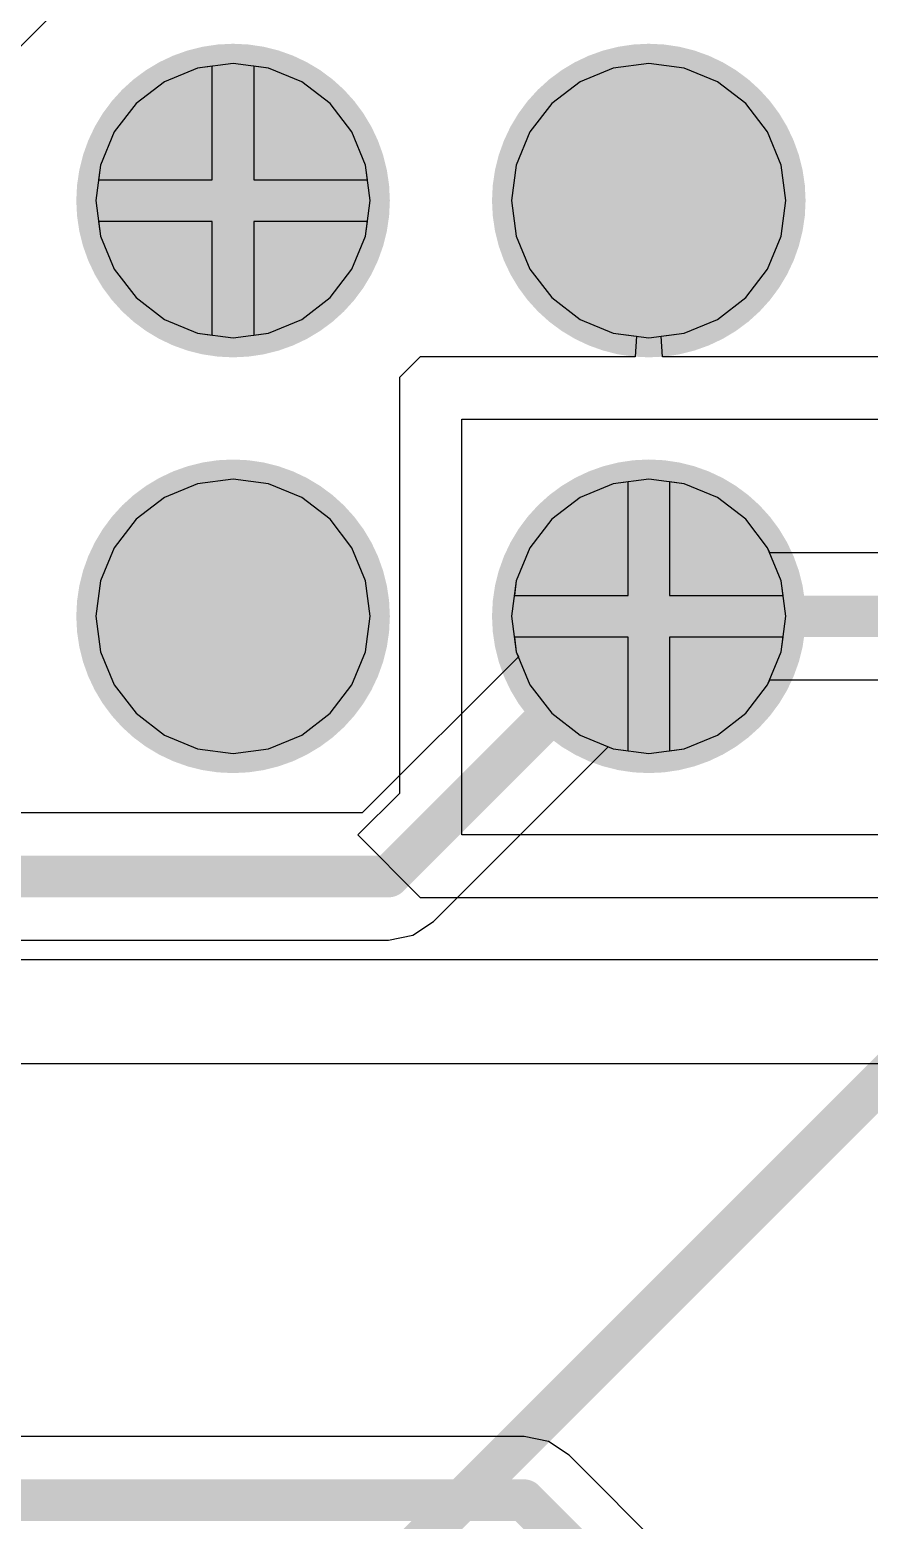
# Model space of a CAD drawing. Header units: millimetres. Extents: x 50.7 to 141.9, y 26.7 to 123.6.
# Drawn here: x 99.47 to 104.6, y 104.91 to 114.01 of the extents above; entities that cross this region are included whole.
import ezdxf

# ---------------------------------------------------------------- set-up
doc = ezdxf.new("R2010")
doc.units = ezdxf.units.MM
for name, color, linetype in [('BottomLayer', 5, 'Continuous'), ('BottomSolder', 6, 'Continuous'), ('InternalPlane1', 76, 'Continuous'), ('InternalPlane3', 216, 'Continuous'), ('MidLayer1', 16, 'Continuous'), ('MidLayer2', 76, 'Continuous'), ('MidLayer3', 90, 'Continuous'), ('MidLayer4', 156, 'Continuous'), ('MultiLayer', 9, 'Continuous'), ('TopLayer', 1, 'Continuous'), ('TopSolder', 216, 'Continuous')]:
    doc.layers.add(name, color=color, linetype=linetype)

msp = doc.modelspace()

# ---------------------------------------------------------------- linework, layer by layer
at = {"layer": 'BottomLayer'}
for p, q in [((98.8936, 113.3923), (99.5767, 114.0754)), ((100.4941, 113.7786), (100.2919, 113.6949)), ((100.584, 113.7904), (100.4941, 113.7786)), ((100.584, 113.096), (100.584, 113.7904)), ((100.9279, 113.7786), (100.838, 113.7904)), ((100.838, 113.7904), (100.838, 113.096)), ((101.1301, 113.6949), (100.9279, 113.7786)), ((103.0341, 113.7786), (102.8319, 113.6949)), ((103.251, 113.8072), (103.0341, 113.7786)), ((103.4679, 113.7786), (103.251, 113.8072)), ((103.6701, 113.6949), (103.4679, 113.7786)), ((100.2919, 113.6949), (100.1183, 113.5617)), ((101.3037, 113.5617), (101.1301, 113.6949)), ((102.8319, 113.6949), (102.6583, 113.5617)), ((103.8437, 113.5617), (103.6701, 113.6949)), ((100.1183, 113.5617), (99.9851, 113.3881)), ((101.4369, 113.3881), (101.3037, 113.5617)), ((102.6583, 113.5617), (102.5251, 113.3881)), ((103.9769, 113.3881), (103.8437, 113.5617)), ((99.9851, 113.3881), (99.9014, 113.1859)), ((101.5206, 113.1859), (101.4369, 113.3881)), ((102.5251, 113.3881), (102.4414, 113.1859)), ((104.0606, 113.1859), (103.9769, 113.3881)), ((99.9014, 113.1859), (99.8895, 113.096)), ((101.5324, 113.096), (101.5206, 113.1859)), ((102.4414, 113.1859), (102.4128, 112.969)), ((104.0892, 112.969), (104.0606, 113.1859)), ((99.8895, 113.096), (100.584, 113.096)), ((100.838, 113.096), (101.5324, 113.096)), ((102.4128, 112.969), (102.4414, 112.7521)), ((104.0606, 112.7521), (104.0892, 112.969)), ((100.584, 112.842), (99.8895, 112.842)), ((99.8895, 112.842), (99.9014, 112.7521)), ((100.584, 112.1476), (100.584, 112.842)), ((101.5324, 112.842), (100.838, 112.842)), ((100.838, 112.842), (100.838, 112.1476)), ((101.5206, 112.7521), (101.5324, 112.842)), ((99.9014, 112.7521), (99.9851, 112.5499)), ((101.4369, 112.5499), (101.5206, 112.7521)), ((102.4414, 112.7521), (102.5251, 112.5499)), ((103.9769, 112.5499), (104.0606, 112.7521)), ((99.9851, 112.5499), (100.1183, 112.3763)), ((101.3037, 112.3763), (101.4369, 112.5499)), ((102.5251, 112.5499), (102.6583, 112.3763)), ((103.8437, 112.3763), (103.9769, 112.5499)), ((100.1183, 112.3763), (100.2919, 112.2431)), ((101.1301, 112.2431), (101.3037, 112.3763)), ((102.6583, 112.3763), (102.8319, 112.2431)), ((103.6701, 112.2431), (103.8437, 112.3763)), ((100.2919, 112.2431), (100.4941, 112.1594)), ((100.9279, 112.1594), (101.1301, 112.2431)), ((102.8319, 112.2431), (103.0341, 112.1594)), ((103.4679, 112.1594), (103.6701, 112.2431)), ((100.4941, 112.1594), (100.584, 112.1476)), ((100.838, 112.1476), (100.9279, 112.1594)), ((103.0341, 112.1594), (103.251, 112.1308)), ((103.251, 112.1308), (103.4679, 112.1594)), ((100.4941, 111.2386), (100.2919, 111.1549)), ((100.711, 111.2672), (100.4941, 111.2386)), ((100.9279, 111.2386), (100.711, 111.2672)), ((101.1301, 111.1549), (100.9279, 111.2386)), ((103.0341, 111.2386), (102.8319, 111.1549)), ((103.251, 111.2672), (103.0341, 111.2386)), ((103.4679, 111.2386), (103.251, 111.2672)), ((103.6701, 111.1549), (103.4679, 111.2386)), ((100.2919, 111.1549), (100.1183, 111.0217)), ((101.3037, 111.0217), (101.1301, 111.1549)), ((102.8319, 111.1549), (102.6583, 111.0217)), ((103.8437, 111.0217), (103.6701, 111.1549)), ((100.1183, 111.0217), (99.9851, 110.8481)), ((101.4369, 110.8481), (101.3037, 111.0217)), ((102.6583, 111.0217), (102.5251, 110.8481)), ((103.9769, 110.8481), (103.8437, 111.0217)), ((99.9851, 110.8481), (99.9014, 110.6459)), ((101.5206, 110.6459), (101.4369, 110.8481)), ((102.5251, 110.8481), (102.4414, 110.6459)), ((103.9895, 110.8175), (103.9769, 110.8481)), ((105.0524, 110.8175), (103.9895, 110.8175)), ((99.9014, 110.6459), (99.8728, 110.429)), ((101.5492, 110.429), (101.5206, 110.6459)), ((102.4414, 110.6459), (102.4128, 110.429)), ((99.8728, 110.429), (99.9014, 110.2121)), ((101.5206, 110.2121), (101.5492, 110.429)), ((102.4128, 110.429), (102.4414, 110.2121)), ((99.9014, 110.2121), (99.9851, 110.0099)), ((101.4369, 110.0099), (101.5206, 110.2121)), ((102.4414, 110.2121), (102.5251, 110.0099)), ((99.9851, 110.0099), (100.1183, 109.8363)), ((101.3037, 109.8363), (101.4369, 110.0099)), ((102.5251, 110.0099), (102.6583, 109.8363)), ((103.8437, 109.8363), (103.9769, 110.0099)), ((103.9769, 110.0099), (103.9895, 110.0405)), ((103.9895, 110.0405), (105.0524, 110.0405)), ((100.1183, 109.8363), (100.2919, 109.7031)), ((101.1301, 109.7031), (101.3037, 109.8363)), ((102.6583, 109.8363), (102.8319, 109.7031)), ((103.6701, 109.7031), (103.8437, 109.8363)), ((100.2919, 109.7031), (100.4941, 109.6194)), ((100.9279, 109.6194), (101.1301, 109.7031)), ((102.8319, 109.7031), (103.0341, 109.6194)), ((103.4679, 109.6194), (103.6701, 109.7031)), ((100.4941, 109.6194), (100.711, 109.5908)), ((100.711, 109.5908), (100.9279, 109.6194)), ((103.0341, 109.6194), (103.251, 109.5908)), ((103.251, 109.5908), (103.4679, 109.6194))]:
    msp.add_line(p, q, dxfattribs=at)
for points, const_width in [([(100.4225, 112.969, 1), (100.9995, 112.969, 1)], 0.577), ([(102.9625, 112.969, 1), (103.5395, 112.969, 1)], 0.577), ([(100.4225, 110.429, 1), (100.9995, 110.429, 1)], 0.577), ([(102.9625, 110.429, 1), (103.5395, 110.429, 1)], 0.577), ([(103.1875, 110.429, 1), (103.3145, 110.429, 1)], 0.127)]:
    msp.add_lwpolyline(points, format="xyb", close=True, dxfattribs=dict(at, const_width=const_width))
at = {"layer": 'BottomLayer', "const_width": 0.254}
msp.add_lwpolyline([(103.251, 110.429), (105.791, 110.429)], dxfattribs=at)
at = {"layer": 'BottomSolder', "const_width": 0.6786}
for points in [[(100.3717, 112.969, 1), (101.0503, 112.969, 1)], [(102.9117, 112.969, 1), (103.5903, 112.969, 1)], [(100.3717, 110.429, 1), (101.0503, 110.429, 1)], [(102.9117, 110.429, 1), (103.5903, 110.429, 1)]]:
    msp.add_lwpolyline(points, format="xyb", close=True, dxfattribs=at)
at = {"layer": 'InternalPlane1', "const_width": 0.958}
for points in [[(100.232, 112.969, 1), (101.19, 112.969, 1)], [(102.772, 112.969, 1), (103.73, 112.969, 1)], [(100.232, 110.429, 1), (101.19, 110.429, 1)], [(102.772, 110.429, 1), (103.73, 110.429, 1)]]:
    msp.add_lwpolyline(points, format="xyb", close=True, dxfattribs=at)
at = {"layer": 'InternalPlane3', "const_width": 0.958}
for points in [[(100.232, 112.969, 1), (101.19, 112.969, 1)], [(102.772, 112.969, 1), (103.73, 112.969, 1)], [(100.232, 110.429, 1), (101.19, 110.429, 1)], [(102.772, 110.429, 1), (103.73, 110.429, 1)]]:
    msp.add_lwpolyline(points, format="xyb", close=True, dxfattribs=at)
at = {"layer": 'MidLayer1', "const_width": 0.577}
for points in [[(100.4225, 112.969, 1), (100.9995, 112.969, 1)], [(102.9625, 112.969, 1), (103.5395, 112.969, 1)], [(100.4225, 110.429, 1), (100.9995, 110.429, 1)], [(102.9625, 110.429, 1), (103.5395, 110.429, 1)]]:
    msp.add_lwpolyline(points, format="xyb", close=True, dxfattribs=at)
at = {"layer": 'MidLayer1', "const_width": 0.254}
msp.add_lwpolyline([(100.711, 103.632), (104.775, 107.696)], dxfattribs=at)
at = {"layer": 'MidLayer2', "const_width": 0.577}
for points in [[(100.4225, 112.969, 1), (100.9995, 112.969, 1)], [(102.9625, 112.969, 1), (103.5395, 112.969, 1)], [(100.4225, 110.429, 1), (100.9995, 110.429, 1)], [(102.9625, 110.429, 1), (103.5395, 110.429, 1)]]:
    msp.add_lwpolyline(points, format="xyb", close=True, dxfattribs=at)
at = {"layer": 'MidLayer3'}
for p, q in [((100.4941, 113.7786), (100.2919, 113.6949)), ((100.711, 113.8072), (100.4941, 113.7786)), ((100.9279, 113.7786), (100.711, 113.8072)), ((101.1301, 113.6949), (100.9279, 113.7786)), ((103.0341, 113.7786), (102.8319, 113.6949)), ((103.251, 113.8072), (103.0341, 113.7786)), ((103.4679, 113.7786), (103.251, 113.8072)), ((103.6701, 113.6949), (103.4679, 113.7786)), ((100.2919, 113.6949), (100.1183, 113.5617)), ((101.3037, 113.5617), (101.1301, 113.6949)), ((102.8319, 113.6949), (102.6583, 113.5617)), ((103.8437, 113.5617), (103.6701, 113.6949)), ((100.1183, 113.5617), (99.9851, 113.3881)), ((101.4369, 113.3881), (101.3037, 113.5617)), ((102.6583, 113.5617), (102.5251, 113.3881)), ((103.9769, 113.3881), (103.8437, 113.5617)), ((99.9851, 113.3881), (99.9014, 113.1859)), ((101.5206, 113.1859), (101.4369, 113.3881)), ((102.5251, 113.3881), (102.4414, 113.1859)), ((104.0606, 113.1859), (103.9769, 113.3881)), ((99.9014, 113.1859), (99.8728, 112.969)), ((101.5492, 112.969), (101.5206, 113.1859)), ((102.4414, 113.1859), (102.4128, 112.969)), ((104.0892, 112.969), (104.0606, 113.1859)), ((99.8728, 112.969), (99.9014, 112.7521)), ((101.5206, 112.7521), (101.5492, 112.969)), ((102.4128, 112.969), (102.4414, 112.7521)), ((104.0606, 112.7521), (104.0892, 112.969)), ((99.9014, 112.7521), (99.9851, 112.5499)), ((101.4369, 112.5499), (101.5206, 112.7521)), ((102.4414, 112.7521), (102.5251, 112.5499)), ((103.9769, 112.5499), (104.0606, 112.7521)), ((99.9851, 112.5499), (100.1183, 112.3763)), ((101.3037, 112.3763), (101.4369, 112.5499)), ((102.5251, 112.5499), (102.6583, 112.3763)), ((103.8437, 112.3763), (103.9769, 112.5499)), ((100.1183, 112.3763), (100.2919, 112.2431)), ((101.1301, 112.2431), (101.3037, 112.3763)), ((102.6583, 112.3763), (102.8319, 112.2431)), ((103.6701, 112.2431), (103.8437, 112.3763)), ((100.2919, 112.2431), (100.4941, 112.1594)), ((100.9279, 112.1594), (101.1301, 112.2431)), ((102.8319, 112.2431), (103.0341, 112.1594)), ((103.4679, 112.1594), (103.6701, 112.2431)), ((100.4941, 112.1594), (100.711, 112.1308)), ((100.711, 112.1308), (100.9279, 112.1594)), ((103.0341, 112.1594), (103.251, 112.1308)), ((103.251, 112.1308), (103.4679, 112.1594)), ((100.4941, 111.2386), (100.2919, 111.1549)), ((100.711, 111.2672), (100.4941, 111.2386)), ((100.9279, 111.2386), (100.711, 111.2672)), ((101.1301, 111.1549), (100.9279, 111.2386)), ((103.0341, 111.2386), (102.8319, 111.1549)), ((103.251, 111.2672), (103.0341, 111.2386)), ((103.4679, 111.2386), (103.251, 111.2672)), ((103.6701, 111.1549), (103.4679, 111.2386)), ((100.2919, 111.1549), (100.1183, 111.0217)), ((101.3037, 111.0217), (101.1301, 111.1549)), ((102.8319, 111.1549), (102.6583, 111.0217)), ((103.8437, 111.0217), (103.6701, 111.1549)), ((100.1183, 111.0217), (99.9851, 110.8481)), ((101.4369, 110.8481), (101.3037, 111.0217)), ((102.6583, 111.0217), (102.5251, 110.8481)), ((103.9769, 110.8481), (103.8437, 111.0217)), ((99.9851, 110.8481), (99.9014, 110.6459)), ((101.5206, 110.6459), (101.4369, 110.8481)), ((102.5251, 110.8481), (102.4414, 110.6459)), ((104.0606, 110.6459), (103.9769, 110.8481)), ((99.9014, 110.6459), (99.8728, 110.429)), ((101.5492, 110.429), (101.5206, 110.6459)), ((102.4414, 110.6459), (102.4128, 110.429)), ((104.0892, 110.429), (104.0606, 110.6459)), ((99.8728, 110.429), (99.9014, 110.2121)), ((101.5206, 110.2121), (101.5492, 110.429)), ((102.4128, 110.429), (102.4414, 110.2121)), ((104.0606, 110.2121), (104.0892, 110.429)), ((99.9014, 110.2121), (99.9851, 110.0099)), ((101.4369, 110.0099), (101.5206, 110.2121)), ((102.4414, 110.2121), (102.5251, 110.0099)), ((103.9769, 110.0099), (104.0606, 110.2121)), ((99.9851, 110.0099), (100.1183, 109.8363)), ((101.3037, 109.8363), (101.4369, 110.0099)), ((102.5251, 110.0099), (102.6583, 109.8363)), ((103.8437, 109.8363), (103.9769, 110.0099)), ((100.1183, 109.8363), (100.2919, 109.7031)), ((101.1301, 109.7031), (101.3037, 109.8363)), ((102.6583, 109.8363), (102.8319, 109.7031)), ((103.6701, 109.7031), (103.8437, 109.8363)), ((100.2919, 109.7031), (100.4941, 109.6194)), ((100.9279, 109.6194), (101.1301, 109.7031)), ((102.8319, 109.7031), (103.0341, 109.6194)), ((103.4679, 109.6194), (103.6701, 109.7031)), ((100.4941, 109.6194), (100.711, 109.5908)), ((100.711, 109.5908), (100.9279, 109.6194)), ((103.0341, 109.6194), (103.251, 109.5908)), ((103.251, 109.5908), (103.4679, 109.6194)), ((116.0769, 108.331), (76.962, 108.331)), ((77.343, 107.696), (116.0209, 107.696))]:
    msp.add_line(p, q, dxfattribs=at)
at = {"layer": 'MidLayer3', "const_width": 0.577}
for points in [[(100.4225, 112.969, 1), (100.9995, 112.969, 1)], [(102.9625, 112.969, 1), (103.5395, 112.969, 1)], [(100.4225, 110.429, 1), (100.9995, 110.429, 1)], [(102.9625, 110.429, 1), (103.5395, 110.429, 1)]]:
    msp.add_lwpolyline(points, format="xyb", close=True, dxfattribs=at)
at = {"layer": 'MidLayer4'}
for p, q in [((100.4941, 113.7786), (100.2919, 113.6949)), ((100.584, 113.7904), (100.4941, 113.7786)), ((100.584, 113.096), (100.584, 113.7904)), ((100.9279, 113.7786), (100.838, 113.7904)), ((100.838, 113.7904), (100.838, 113.096)), ((101.1301, 113.6949), (100.9279, 113.7786)), ((103.0341, 113.7786), (102.8319, 113.6949)), ((103.251, 113.8072), (103.0341, 113.7786)), ((103.4679, 113.7786), (103.251, 113.8072)), ((103.6701, 113.6949), (103.4679, 113.7786)), ((100.2919, 113.6949), (100.1183, 113.5617)), ((101.3037, 113.5617), (101.1301, 113.6949)), ((102.8319, 113.6949), (102.6583, 113.5617)), ((103.8437, 113.5617), (103.6701, 113.6949)), ((100.1183, 113.5617), (99.9851, 113.3881)), ((101.4369, 113.3881), (101.3037, 113.5617)), ((102.6583, 113.5617), (102.5251, 113.3881)), ((103.9769, 113.3881), (103.8437, 113.5617)), ((99.9851, 113.3881), (99.9014, 113.1859)), ((101.5206, 113.1859), (101.4369, 113.3881)), ((102.5251, 113.3881), (102.4414, 113.1859)), ((104.0606, 113.1859), (103.9769, 113.3881)), ((99.9014, 113.1859), (99.8895, 113.096)), ((101.5324, 113.096), (101.5206, 113.1859)), ((102.4414, 113.1859), (102.4128, 112.969)), ((104.0892, 112.969), (104.0606, 113.1859)), ((99.8895, 113.096), (100.584, 113.096)), ((100.838, 113.096), (101.5324, 113.096)), ((102.4128, 112.969), (102.4414, 112.7521)), ((104.0606, 112.7521), (104.0892, 112.969)), ((100.584, 112.842), (99.8895, 112.842)), ((99.8895, 112.842), (99.9014, 112.7521)), ((100.584, 112.1476), (100.584, 112.842)), ((101.5324, 112.842), (100.838, 112.842)), ((100.838, 112.842), (100.838, 112.1476)), ((101.5206, 112.7521), (101.5324, 112.842)), ((99.9014, 112.7521), (99.9851, 112.5499)), ((101.4369, 112.5499), (101.5206, 112.7521)), ((102.4414, 112.7521), (102.5251, 112.5499)), ((103.9769, 112.5499), (104.0606, 112.7521)), ((99.9851, 112.5499), (100.1183, 112.3763)), ((101.3037, 112.3763), (101.4369, 112.5499)), ((102.5251, 112.5499), (102.6583, 112.3763)), ((103.8437, 112.3763), (103.9769, 112.5499)), ((100.1183, 112.3763), (100.2919, 112.2431)), ((101.1301, 112.2431), (101.3037, 112.3763)), ((102.6583, 112.3763), (102.8319, 112.2431)), ((103.6701, 112.2431), (103.8437, 112.3763)), ((100.2919, 112.2431), (100.4941, 112.1594)), ((100.9279, 112.1594), (101.1301, 112.2431)), ((102.8319, 112.2431), (103.0341, 112.1594)), ((103.4679, 112.1594), (103.6701, 112.2431)), ((100.4941, 112.1594), (100.584, 112.1476)), ((100.838, 112.1476), (100.9279, 112.1594)), ((103.0341, 112.1594), (103.1758, 112.1407)), ((103.1758, 112.1407), (103.1675, 112.014)), ((103.3262, 112.1407), (103.4679, 112.1594)), ((103.3345, 112.014), (103.3262, 112.1407)), ((101.854, 112.014), (101.727, 111.887)), ((103.1675, 112.014), (101.854, 112.014)), ((105.7075, 112.014), (103.3345, 112.014)), ((101.727, 111.887), (101.727, 110.998)), ((102.108, 109.093), (102.108, 111.633)), ((102.108, 111.633), (139.446, 111.633)), ((100.4941, 111.2386), (100.2919, 111.1549)), ((100.711, 111.2672), (100.4941, 111.2386)), ((100.9279, 111.2386), (100.711, 111.2672)), ((101.1301, 111.1549), (100.9279, 111.2386)), ((103.0341, 111.2386), (102.8319, 111.1549)), ((103.124, 111.2504), (103.0341, 111.2386)), ((103.124, 110.556), (103.124, 111.2504)), ((103.4679, 111.2386), (103.378, 111.2504)), ((103.378, 111.2504), (103.378, 110.556)), ((103.6701, 111.1549), (103.4679, 111.2386)), ((100.2919, 111.1549), (100.1183, 111.0217)), ((101.3037, 111.0217), (101.1301, 111.1549)), ((102.8319, 111.1549), (102.6583, 111.0217)), ((103.8437, 111.0217), (103.6701, 111.1549)), ((100.1183, 111.0217), (99.9851, 110.8481)), ((101.4369, 110.8481), (101.3037, 111.0217)), ((101.727, 110.998), (101.727, 109.347)), ((102.6583, 111.0217), (102.5251, 110.8481)), ((103.9769, 110.8481), (103.8437, 111.0217)), ((99.9851, 110.8481), (99.9014, 110.6459)), ((101.5206, 110.6459), (101.4369, 110.8481)), ((102.5251, 110.8481), (102.4414, 110.6459)), ((104.0606, 110.6459), (103.9769, 110.8481)), ((99.9014, 110.6459), (99.8728, 110.429)), ((101.5492, 110.429), (101.5206, 110.6459)), ((102.4414, 110.6459), (102.4295, 110.556)), ((104.0724, 110.556), (104.0606, 110.6459)), ((102.4295, 110.556), (103.124, 110.556)), ((103.378, 110.556), (104.0724, 110.556)), ((99.8728, 110.429), (99.9014, 110.2121)), ((101.5206, 110.2121), (101.5492, 110.429)), ((103.124, 110.302), (102.4295, 110.302)), ((102.4295, 110.302), (102.4414, 110.2121)), ((103.124, 109.6076), (103.124, 110.302)), ((104.0724, 110.302), (103.378, 110.302)), ((103.378, 110.302), (103.378, 109.6076)), ((104.0606, 110.2121), (104.0724, 110.302)), ((99.9014, 110.2121), (99.9851, 110.0099)), ((101.4369, 110.0099), (101.5206, 110.2121)), ((102.4414, 110.2121), (102.5251, 110.0099)), ((103.9769, 110.0099), (104.0606, 110.2121)), ((99.9851, 110.0099), (100.1183, 109.8363)), ((101.3037, 109.8363), (101.4369, 110.0099)), ((102.5251, 110.0099), (102.6583, 109.8363)), ((103.8437, 109.8363), (103.9769, 110.0099)), ((100.1183, 109.8363), (100.2919, 109.7031)), ((101.1301, 109.7031), (101.3037, 109.8363)), ((102.6583, 109.8363), (102.8319, 109.7031)), ((103.6701, 109.7031), (103.8437, 109.8363)), ((100.2919, 109.7031), (100.4941, 109.6194)), ((100.9279, 109.6194), (101.1301, 109.7031)), ((102.8319, 109.7031), (103.0341, 109.6194)), ((103.4679, 109.6194), (103.6701, 109.7031)), ((100.4941, 109.6194), (100.711, 109.5908)), ((100.711, 109.5908), (100.9279, 109.6194)), ((103.0341, 109.6194), (103.124, 109.6076)), ((103.378, 109.6076), (103.4679, 109.6194)), ((101.727, 109.347), (101.473, 109.093)), ((101.473, 109.093), (101.854, 108.712)), ((129.921, 109.093), (102.108, 109.093)), ((101.854, 108.712), (116.2924, 108.712))]:
    msp.add_line(p, q, dxfattribs=at)
at = {"layer": 'MidLayer4', "const_width": 0.577}
for points in [[(100.4225, 112.969, 1), (100.9995, 112.969, 1)], [(102.9625, 112.969, 1), (103.5395, 112.969, 1)], [(100.4225, 110.429, 1), (100.9995, 110.429, 1)], [(102.9625, 110.429, 1), (103.5395, 110.429, 1)]]:
    msp.add_lwpolyline(points, format="xyb", close=True, dxfattribs=at)
at = {"layer": 'MultiLayer', "const_width": 0.577}
for points in [[(100.4225, 112.969, 1), (100.9995, 112.969, 1)], [(102.9625, 112.969, 1), (103.5395, 112.969, 1)], [(100.4225, 110.429, 1), (100.9995, 110.429, 1)], [(102.9625, 110.429, 1), (103.5395, 110.429, 1)]]:
    msp.add_lwpolyline(points, format="xyb", close=True, dxfattribs=at)
at = {"layer": 'TopLayer'}
for p, q in [((100.4941, 113.7786), (100.2919, 113.6949)), ((100.584, 113.7904), (100.4941, 113.7786)), ((100.584, 113.096), (100.584, 113.7904)), ((100.9279, 113.7786), (100.838, 113.7904)), ((100.838, 113.7904), (100.838, 113.096)), ((101.1301, 113.6949), (100.9279, 113.7786)), ((103.0341, 113.7786), (102.8319, 113.6949)), ((103.251, 113.8072), (103.0341, 113.7786)), ((103.4679, 113.7786), (103.251, 113.8072)), ((103.6701, 113.6949), (103.4679, 113.7786)), ((100.2919, 113.6949), (100.1183, 113.5617)), ((101.3037, 113.5617), (101.1301, 113.6949)), ((102.8319, 113.6949), (102.6583, 113.5617)), ((103.8437, 113.5617), (103.6701, 113.6949)), ((100.1183, 113.5617), (99.9851, 113.3881)), ((101.4369, 113.3881), (101.3037, 113.5617)), ((102.6583, 113.5617), (102.5251, 113.3881)), ((103.9769, 113.3881), (103.8437, 113.5617)), ((99.9851, 113.3881), (99.9014, 113.1859)), ((101.5206, 113.1859), (101.4369, 113.3881)), ((102.5251, 113.3881), (102.4414, 113.1859)), ((104.0606, 113.1859), (103.9769, 113.3881)), ((99.9014, 113.1859), (99.8895, 113.096)), ((101.5324, 113.096), (101.5206, 113.1859)), ((102.4414, 113.1859), (102.4128, 112.969)), ((104.0892, 112.969), (104.0606, 113.1859)), ((99.8895, 113.096), (100.584, 113.096)), ((100.838, 113.096), (101.5324, 113.096)), ((102.4128, 112.969), (102.4414, 112.7521)), ((104.0606, 112.7521), (104.0892, 112.969)), ((100.584, 112.842), (99.8895, 112.842)), ((99.8895, 112.842), (99.9014, 112.7521)), ((100.584, 112.1476), (100.584, 112.842)), ((101.5324, 112.842), (100.838, 112.842)), ((100.838, 112.842), (100.838, 112.1476)), ((101.5206, 112.7521), (101.5324, 112.842)), ((99.9014, 112.7521), (99.9851, 112.5499)), ((101.4369, 112.5499), (101.5206, 112.7521)), ((102.4414, 112.7521), (102.5251, 112.5499)), ((103.9769, 112.5499), (104.0606, 112.7521)), ((99.9851, 112.5499), (100.1183, 112.3763)), ((101.3037, 112.3763), (101.4369, 112.5499)), ((102.5251, 112.5499), (102.6583, 112.3763)), ((103.8437, 112.3763), (103.9769, 112.5499)), ((100.1183, 112.3763), (100.2919, 112.2431)), ((101.1301, 112.2431), (101.3037, 112.3763)), ((102.6583, 112.3763), (102.8319, 112.2431)), ((103.6701, 112.2431), (103.8437, 112.3763)), ((100.2919, 112.2431), (100.4941, 112.1594)), ((100.9279, 112.1594), (101.1301, 112.2431)), ((102.8319, 112.2431), (103.0341, 112.1594)), ((103.4679, 112.1594), (103.6701, 112.2431)), ((100.4941, 112.1594), (100.584, 112.1476)), ((100.838, 112.1476), (100.9279, 112.1594)), ((103.0341, 112.1594), (103.251, 112.1308)), ((103.251, 112.1308), (103.4679, 112.1594)), ((100.4941, 111.2386), (100.2919, 111.1549)), ((100.711, 111.2672), (100.4941, 111.2386)), ((100.9279, 111.2386), (100.711, 111.2672)), ((101.1301, 111.1549), (100.9279, 111.2386)), ((103.0341, 111.2386), (102.8319, 111.1549)), ((103.251, 111.2672), (103.0341, 111.2386)), ((103.4679, 111.2386), (103.251, 111.2672)), ((103.6701, 111.1549), (103.4679, 111.2386)), ((100.2919, 111.1549), (100.1183, 111.0217)), ((101.3037, 111.0217), (101.1301, 111.1549)), ((102.8319, 111.1549), (102.6583, 111.0217)), ((103.8437, 111.0217), (103.6701, 111.1549)), ((100.1183, 111.0217), (99.9851, 110.8481)), ((101.4369, 110.8481), (101.3037, 111.0217)), ((102.6583, 111.0217), (102.5251, 110.8481)), ((103.9769, 110.8481), (103.8437, 111.0217)), ((99.9851, 110.8481), (99.9014, 110.6459)), ((101.5206, 110.6459), (101.4369, 110.8481)), ((102.5251, 110.8481), (102.4414, 110.6459)), ((104.0606, 110.6459), (103.9769, 110.8481)), ((99.9014, 110.6459), (99.8728, 110.429)), ((101.5492, 110.429), (101.5206, 110.6459)), ((102.4414, 110.6459), (102.4128, 110.429)), ((104.0892, 110.429), (104.0606, 110.6459)), ((99.8728, 110.429), (99.9014, 110.2121)), ((101.5206, 110.2121), (101.5492, 110.429)), ((102.4128, 110.429), (102.4414, 110.2121)), ((104.0606, 110.2121), (104.0892, 110.429)), ((99.9014, 110.2121), (99.9851, 110.0099)), ((101.4369, 110.0099), (101.5206, 110.2121)), ((102.4541, 110.1814), (101.5001, 109.2275)), ((102.4414, 110.2121), (102.4541, 110.1814)), ((103.9769, 110.0099), (104.0606, 110.2121)), ((99.9851, 110.0099), (100.1183, 109.8363)), ((101.3037, 109.8363), (101.4369, 110.0099)), ((103.8437, 109.8363), (103.9769, 110.0099)), ((100.1183, 109.8363), (100.2919, 109.7031)), ((101.1301, 109.7031), (101.3037, 109.8363)), ((103.6701, 109.7031), (103.8437, 109.8363)), ((100.2919, 109.7031), (100.4941, 109.6194)), ((100.9279, 109.6194), (101.1301, 109.7031)), ((101.9357, 108.5643), (103.0034, 109.6321)), ((103.0034, 109.6321), (103.0341, 109.6194)), ((103.4679, 109.6194), (103.6701, 109.7031)), ((100.4941, 109.6194), (100.711, 109.5908)), ((100.711, 109.5908), (100.9279, 109.6194)), ((103.0341, 109.6194), (103.251, 109.5908)), ((103.251, 109.5908), (103.4679, 109.6194)), ((101.5001, 109.2275), (59.9833, 109.2275)), ((101.8096, 108.4801), (101.9357, 108.5643)), ((59.9833, 108.4505), (101.661, 108.4505)), ((101.661, 108.4505), (101.8096, 108.4801)), ((102.489, 105.4175), (97.663, 105.4175)), ((102.6377, 105.3879), (102.489, 105.4175)), ((102.7637, 105.3037), (102.6377, 105.3879)), ((104.0337, 104.0337), (102.7637, 105.3037))]:
    msp.add_line(p, q, dxfattribs=at)
for points, const_width in [([(100.4225, 112.969, 1), (100.9995, 112.969, 1)], 0.577), ([(102.9625, 112.969, 1), (103.5395, 112.969, 1)], 0.577), ([(100.4225, 110.429, 1), (100.9995, 110.429, 1)], 0.577), ([(102.9625, 110.429, 1), (103.5395, 110.429, 1)], 0.577), ([(103.1875, 110.429, 1), (103.3145, 110.429, 1)], 0.127), ([(101.5975, 108.839, 1), (101.7245, 108.839, 1)], 0.127), ([(101.5975, 108.839, 1), (101.7245, 108.839, 1)], 0.127), ([(102.4255, 105.029, 1), (102.5525, 105.029, 1)], 0.127), ([(102.4255, 105.029, 1), (102.5525, 105.029, 1)], 0.127)]:
    msp.add_lwpolyline(points, format="xyb", close=True, dxfattribs=dict(at, const_width=const_width))
at = {"layer": 'TopLayer', "const_width": 0.254}
for points in [[(101.661, 108.839), (103.251, 110.429)], [(59.182, 108.839), (101.661, 108.839)], [(97.663, 105.029), (102.489, 105.029)], [(102.489, 105.029), (103.759, 103.759)]]:
    msp.add_lwpolyline(points, dxfattribs=at)
at = {"layer": 'TopSolder', "const_width": 0.6786}
for points in [[(100.3717, 112.969, 1), (101.0503, 112.969, 1)], [(102.9117, 112.969, 1), (103.5903, 112.969, 1)], [(100.3717, 110.429, 1), (101.0503, 110.429, 1)], [(102.9117, 110.429, 1), (103.5903, 110.429, 1)]]:
    msp.add_lwpolyline(points, format="xyb", close=True, dxfattribs=at)

doc.saveas('drawing.dxf')
